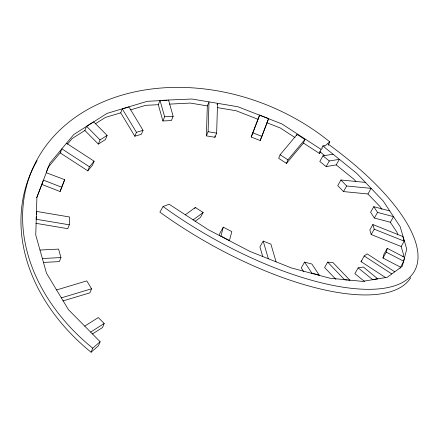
<?xml version="1.0" encoding="UTF-8"?>
<svg xmlns="http://www.w3.org/2000/svg" width="440" height="440" viewBox="0 0 440 440"><rect width="100%" height="100%" fill="white"/><g stroke="black" fill="none" stroke-linecap="round" stroke-linejoin="round"><path stroke-width="0.66" d="M36.245 216.629L36.168 219.241L69.328 224.813L69.564 216.986L36.404 211.409L36.306 214.671M206.404 135.861L207.306 106.046L209.006 101.882L208.098 131.697L206.404 135.861L214.946 137.297L216.645 133.133L217.547 103.318L217.074 104.472M214.946 137.297L214.99 135.944M219.368 235.488L220.022 232.931L223.3 227.167L231.809 231.6L229.411 240.713M220.902 236.28L223.3 227.167M400.345 267.091L382.949 258.033L383.933 254.21L387.266 248.341L404.663 257.4L403.678 261.223L400.037 268.296M382.949 258.033L386.282 252.164L387.266 248.341M403.035 256.641L403.546 254.65L401.159 246.494L404.195 241.148L402.837 236.5L372.873 224.549L369.837 229.895L371.195 234.537L401.159 246.494M36.685 197.698L43.461 180.125L61.809 187.286L64.686 179.685L46.255 172.722M46.536 171.672L48.219 167.222L61.034 151.866M41.734 184.365L60.082 191.521L62.959 183.92M251.196 137.038L259.628 115.088L268.603 118.591L261.877 136.378L260.178 140.542L251.196 137.038L259.628 115.088M260.178 140.542L268.603 118.591M63.206 183.315L64.686 179.685M84.876 130.466L86.57 126.302L93.649 121.809L107.113 135.438L105.418 139.601L98.34 144.089L84.876 130.466L72.149 138.545L67.425 144.199M60.082 191.521L61.809 187.286M98.34 144.089L100.04 139.925L107.113 135.438M89.447 166.788L61.837 148.836L60.181 152.884L87.797 170.83L89.447 166.788L94.111 161.189L66.501 143.242M94.111 161.189L92.461 165.237L87.797 170.83M69.328 224.813L67.749 228.674L35.948 223.328M39.98 250.036L58.575 249.09L60.962 257.576L59.312 261.613L43.379 262.427M120.714 112.838L122.309 108.917L128.925 106.931L143.038 130.328L141.438 134.244L134.827 136.23L120.714 112.838L105.397 117.436L95.309 123.838M134.827 136.23L136.428 132.314L143.038 130.328M158.312 104.693L160.039 100.452L168.548 100.017L173.135 116.314L171.402 120.549L162.899 120.984L158.312 104.693L145.701 105.331L130.609 109.863M56.573 289.955L86.774 280.885L91.542 288.794L89.898 292.837L62.981 300.916M168.548 100.017L191.961 99.017L237.848 106.733L281.875 123.904L321.041 149.369L322.575 148.032M162.899 120.984L164.626 116.749L160.039 100.452M37.142 160.655A194.238 150.662 22.2 0 0 91.069 352.22L92.719 348.183L100.133 341.726L68.492 309.705L46.536 273.317L35.756 235.037L36.894 197.466L49.869 163.18L73.793 134.503L107.041 113.394L147.351 101.293L159.962 100.65M84.739 326.15L98.302 317.537L104.192 323.499L102.542 327.541L92.373 333.999M100.133 341.726L98.483 345.763L91.069 352.22M280.115 154.759L278.669 158.312L286.484 163.394L303.457 143.049L304.904 139.496L297.088 134.42L280.115 154.759L287.93 159.841L286.484 163.394M296.604 135.603L297.088 134.42M303.457 143.049L319.391 153.412L321.041 149.369M328.323 145.266L329.736 141.801A194.238 150.662 22.2 0 0 64.46 125.851A194.238 150.662 22.2 0 0 92.719 348.183M321.921 147.642L322.872 145.965L356.802 173.41L383.18 200.976L400.208 226.776L406.725 249.056L402.286 266.294L387.2 277.321L362.489 281.375L329.841 278.19L291.478 267.982L250.014 251.444L208.274 229.702L169.109 204.237L163.059 206.531L159.88 212.13A194.238 70.961 29.6 0 0 410.784 277.607M194.744 208.549L195.36 207.455L203.176 212.537L200.382 217.454L195.03 221.364M276.078 261.839L270.908 244.162L263.186 241.082L259.908 246.846L262.785 256.669M333.064 154.204L322.982 155.859L319.803 161.458L326.123 166.568L336.204 164.912L353.623 179.009L355.883 181.368M326.123 166.568L329.302 160.974L339.383 159.319L336.204 164.912M365.387 182.386L340.923 179.999L337.744 185.597L343.475 191.582L367.939 193.969L380 206.575L381.827 209.341M343.475 191.582L346.654 185.988L371.118 188.37L367.939 193.969M318.995 275.308L319.154 275.033L311.905 264.05L304.59 262.108L301.257 267.977L303.793 271.821M311.685 273.361L311.839 273.086L304.59 262.108M348.645 280.203L349.987 280.335L333.031 262.614L327.673 262.091L324.594 267.52L335.896 279.334M389.757 210.947L373.769 206.69L370.596 212.289L374.368 218.009L390.357 222.266L397.029 232.375L397.766 234.9M374.368 218.009L377.548 212.41L373.769 206.69M371.195 234.537L374.231 229.191L372.873 224.549M385.748 277.684L361.014 261.602L364.194 255.998L367.142 253.847L394.752 271.799M377.745 278.872L363.396 267.02L358.138 267.883L354.866 273.653L364.667 281.578M390.357 222.266L393.536 216.667L377.548 212.41M372.482 279.736L377.839 278.702M287.93 159.841L304.904 139.496M324.621 146.251L329.736 141.801M319.391 153.412L320.925 152.075M185.196 214.885L195.36 207.455M193.012 219.967L203.176 212.537M361.014 261.602L361.993 260.887M90.629 332.112L104.192 323.499M322.872 145.965L324.594 145.31M61.347 297.864L91.542 288.794M161.92 100.551L167.156 100.282M169.505 104.121L190.316 103.059L207.356 105.925M164.626 116.749L173.135 116.314M42.367 258.522L60.962 257.576M347.309 280.077L344.63 279.812L327.673 262.091M217.25 107.591L236.198 110.776L257.928 119.251M208.098 131.697L216.645 133.133M311.839 273.086L319.154 275.033M266.904 122.755L280.225 127.947L295.07 137.599M252.896 132.875L261.877 136.378M374.231 229.191L404.195 241.148M386.282 252.164L403.678 261.223M220.996 236.11L229.51 240.543M364.194 255.998L391.809 273.95M319.699 151.558L324.791 155.683M322.982 155.859L329.302 160.974M358.138 267.883L372.581 279.565M86.57 126.302L100.04 139.925M340.923 179.999L346.654 185.988M122.309 108.917L136.428 132.314M263.186 241.082L268.356 258.759M328.036 144.007A194.238 70.961 29.6 0 1 397.056 284.939A194.238 70.961 29.6 0 1 163.059 206.531"/></g></svg>
